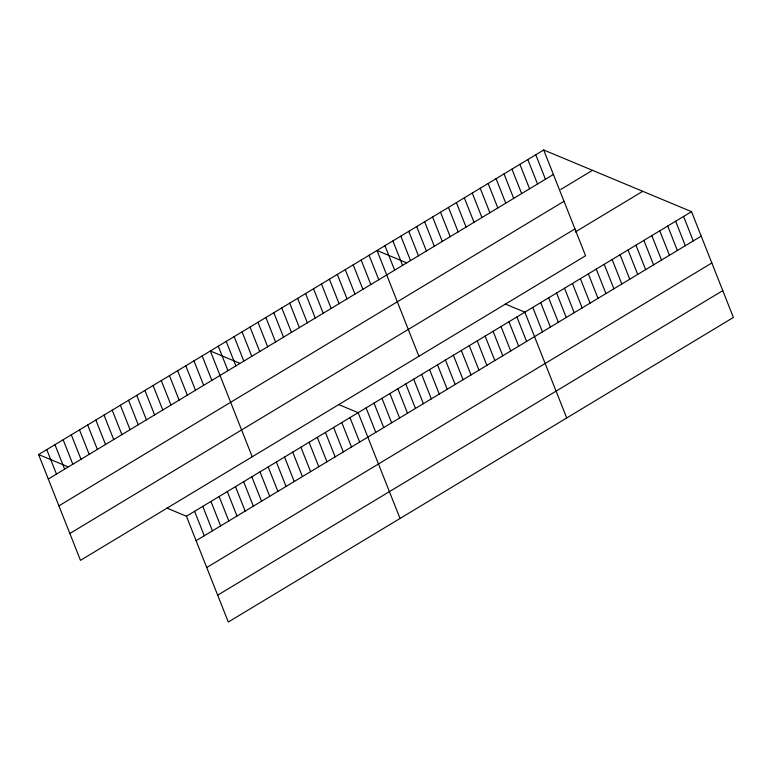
<?xml version="1.0" encoding="UTF-8"?>
<svg xmlns="http://www.w3.org/2000/svg" width="772" height="772" viewBox="0 0 772 772"><rect width="100%" height="100%" fill="white"/><g stroke="black" fill="none" stroke-linecap="round" stroke-linejoin="round"><path stroke-width="1.16" d="M543.7 149.98L585.581 255.764L80.481 560.337L38.6 454.544L543.7 149.98L691.519 211.663L733.4 317.456L228.3 622.02L186.419 516.236L166.906 508.092M48.289 479.016L553.389 174.443M560.733 189.478L592.481 170.332M58.913 505.853L564.014 201.28M69.856 533.5L574.957 228.927M575.265 231.986L642.738 191.311M186.419 516.236L691.519 211.663M196.098 540.699L701.198 236.135M206.732 567.536L711.832 262.972M217.675 595.193L722.775 290.619M406.284 262.702L377.016 250.485L418.906 356.278M505.322 304.033L524.835 312.168L566.716 417.961M239.6 363.207L210.331 350.99L252.222 456.783M338.638 404.538L358.15 412.682L400.031 518.466M38.6 454.544L67.868 466.761M683.577 216.45L693.266 240.922M675.645 221.236L685.324 245.708M667.703 226.022L677.391 250.495M659.761 230.809L669.449 255.281M651.829 235.595L661.517 260.067M643.887 240.381L653.575 264.854M635.954 245.168L645.643 269.64M628.012 249.954L637.701 274.417M620.08 254.741L629.769 279.203M612.138 259.527L621.827 283.99M604.206 264.313L613.894 288.776M596.264 269.1L605.952 293.563M588.332 273.886L598.02 298.349M535.758 154.767L545.447 179.229M580.39 278.673L590.078 303.135M527.826 159.543L537.515 184.016M572.457 283.459L582.146 307.922M519.884 164.33L529.573 188.802M564.515 288.245L574.204 312.708M511.952 169.116L521.64 193.589M556.583 293.032L566.272 317.495M504.01 173.903L513.698 198.375M548.641 297.818L558.33 322.281M496.078 178.689L505.766 203.161M540.709 302.605L550.397 327.067M488.136 183.475L497.824 207.948M532.767 307.391L542.455 331.854M480.203 188.262L489.892 212.734M472.261 193.048L481.95 217.521M516.893 316.954L526.581 341.427M464.329 197.835L474.018 222.307M508.96 321.741L518.649 346.213M456.387 202.621L466.076 227.093M501.018 326.527L510.707 350.999M448.455 207.407L458.143 231.88M493.086 331.313L502.775 355.786M440.513 212.194L450.201 236.666M485.144 336.1L494.833 360.572M432.581 216.98L442.269 241.453M477.212 340.886L486.9 365.359M424.639 221.767L434.327 246.239M469.27 345.673L478.958 370.145M416.706 226.553L426.395 251.025M461.338 350.459L471.017 374.931M408.764 231.339L418.453 255.812M453.396 355.245L463.084 379.718M400.832 236.126L410.521 260.598M445.463 360.032L455.142 384.504M392.89 240.912L402.579 265.385M437.521 364.818L447.21 389.291M384.958 245.699L394.646 270.171M429.579 369.605L439.268 394.077M421.647 374.391L431.336 398.863M369.084 255.271L378.772 279.734M413.705 379.177L423.394 403.65M361.142 260.058L370.83 284.521M405.773 383.964L415.461 408.436M353.209 264.844L362.898 289.307M397.831 388.75L407.519 413.223M345.267 269.631L354.956 294.093M389.899 393.537L399.587 418.009M337.335 274.417L347.014 298.88M381.957 398.323L391.645 422.795M329.393 279.203L339.082 303.666M374.024 403.109L383.713 427.572M321.461 283.99L331.14 308.453M366.082 407.896L375.771 432.359M313.519 288.776L323.207 313.239M305.577 293.563L315.265 318.025M349.967 417.613L359.655 442.076M297.645 298.349L307.333 322.812M341.793 422.545L351.482 447.007M289.703 303.135L299.391 327.598M333.62 427.476L343.299 451.938M281.77 307.922L291.459 332.385M325.437 432.407L335.125 456.87M273.828 312.699L283.517 337.171M317.263 437.338L326.952 461.801M265.896 317.485L275.585 341.957M309.08 442.269L318.768 466.732M257.954 322.271L267.643 346.744M300.906 447.2L310.595 471.663M250.022 327.058L259.71 351.53M292.723 452.131L302.412 476.594M242.08 331.844L251.768 356.317M284.55 457.063L294.238 481.525M234.148 336.631L243.836 361.103M276.366 461.994L286.055 486.457M226.206 341.417L235.894 365.889M268.193 466.925L277.881 491.388M218.273 346.203L227.962 370.676M260.019 471.856L269.698 496.319M251.836 476.787L261.525 501.25M202.158 355.921L211.846 380.393M243.662 481.718L253.351 506.181M193.975 360.852L203.663 385.325M235.479 486.649L245.168 511.112M185.801 365.783L195.49 390.256M227.306 491.581L236.994 516.043M177.628 370.714L187.306 395.187M219.123 496.512L228.811 520.975M169.444 375.646L179.133 400.118M210.949 501.443L220.638 525.906M161.271 380.577L170.959 405.049M202.766 506.374L212.454 530.837M153.088 385.508L162.776 409.98M194.592 511.305L204.281 535.768M144.914 390.439L154.603 414.911M136.731 395.37L146.419 419.843M128.557 400.301L138.246 424.774M120.374 405.232L130.063 429.705M112.201 410.164L121.889 434.636M104.027 415.095L113.706 439.567M95.844 420.026L105.532 444.498M87.67 424.957L97.359 449.429M79.487 429.888L89.176 454.361M71.314 434.819L81.002 459.292M63.13 439.75L72.819 464.223M54.957 444.682L64.645 469.154M46.774 449.613L56.462 474.085"/></g></svg>
